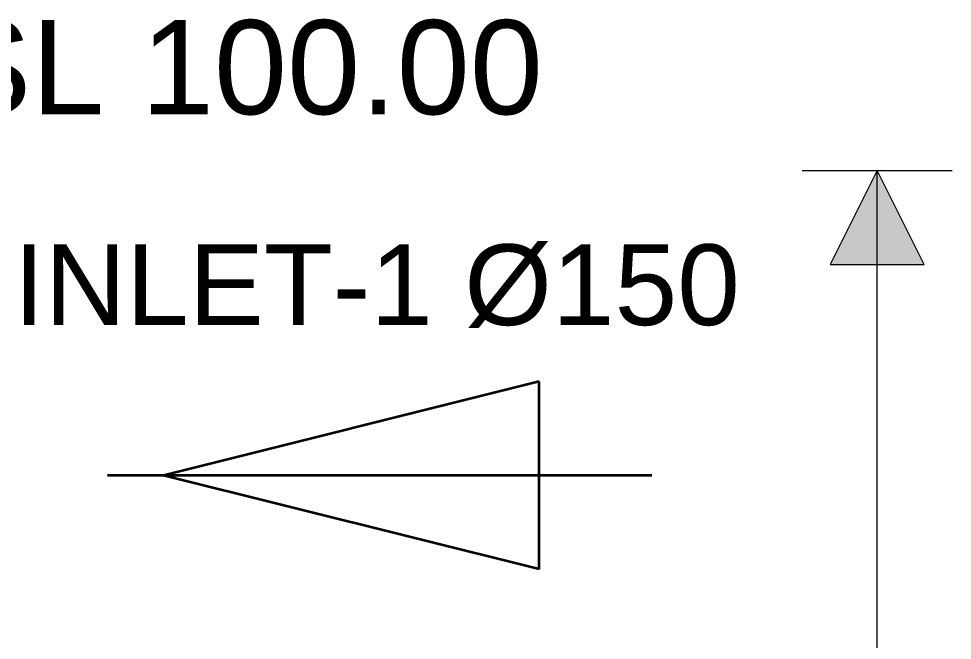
# Model space of a CAD drawing. Header units: millimetres. Extents: x 0 to 108, y 0 to 60.
# Drawn here: x 88.48 to 106.02, y 38.06 to 49.74 of the extents above; entities that cross this region are included whole.
import ezdxf

# ---------------------------------------------------------------- set-up
doc = ezdxf.new("R2010")
doc.units = ezdxf.units.MM
for name, color, linetype in [('FILL', 7, 'Continuous'), ('LINES', 7, 'Continuous'), ('TEXT', 7, 'Continuous')]:
    doc.layers.add(name, color=color, linetype=linetype)
doc.styles.add('ARIAL', font='arial.ttf')

msp = doc.modelspace()

# ---------------------------------------------------------------- hatches: boundary and pattern name
at = {"layer": 'FILL'}
msp.add_hatch(color=7, dxfattribs=at).paths.add_polyline_path([(104.613, 46.884), (103.731, 45.12), (105.495, 45.12)])

# ---------------------------------------------------------------- linework, layer by layer
at = {"layer": 'LINES', "lineweight": 20}
for p, q in [((103.202, 46.884), (106.024, 46.884)), ((104.613, 23.989), (104.613, 46.884))]:
    msp.add_line(p, q, dxfattribs=at)
at = {"layer": 'LINES', "lineweight": 35, "true_color": 0xff0000}
for p, q in [((98.263, 42.924), (91.207, 41.16)), ((98.263, 39.396), (98.263, 42.924)), ((100.38, 41.16), (90.149, 41.16)), ((98.263, 39.396), (91.207, 41.16))]:
    msp.add_line(p, q, dxfattribs=at)
at = {"layer": 'LINES', "lineweight": 20}
msp.add_lwpolyline([(104.613, 46.884), (103.731, 45.12), (105.495, 45.12)], close=True, dxfattribs=at)

# ---------------------------------------------------------------- texts
at = {"layer": 'TEXT', "style": 'ARIAL'}
for s, height, p in [('FSL 100.00', 1.7681, (85.563, 47.942)), ('INLET-1 Ø150', 1.51553, (88.385, 43.983))]:
    msp.add_text(s, height=height, dxfattribs=at).set_placement(p)

doc.saveas('drawing.dxf')
